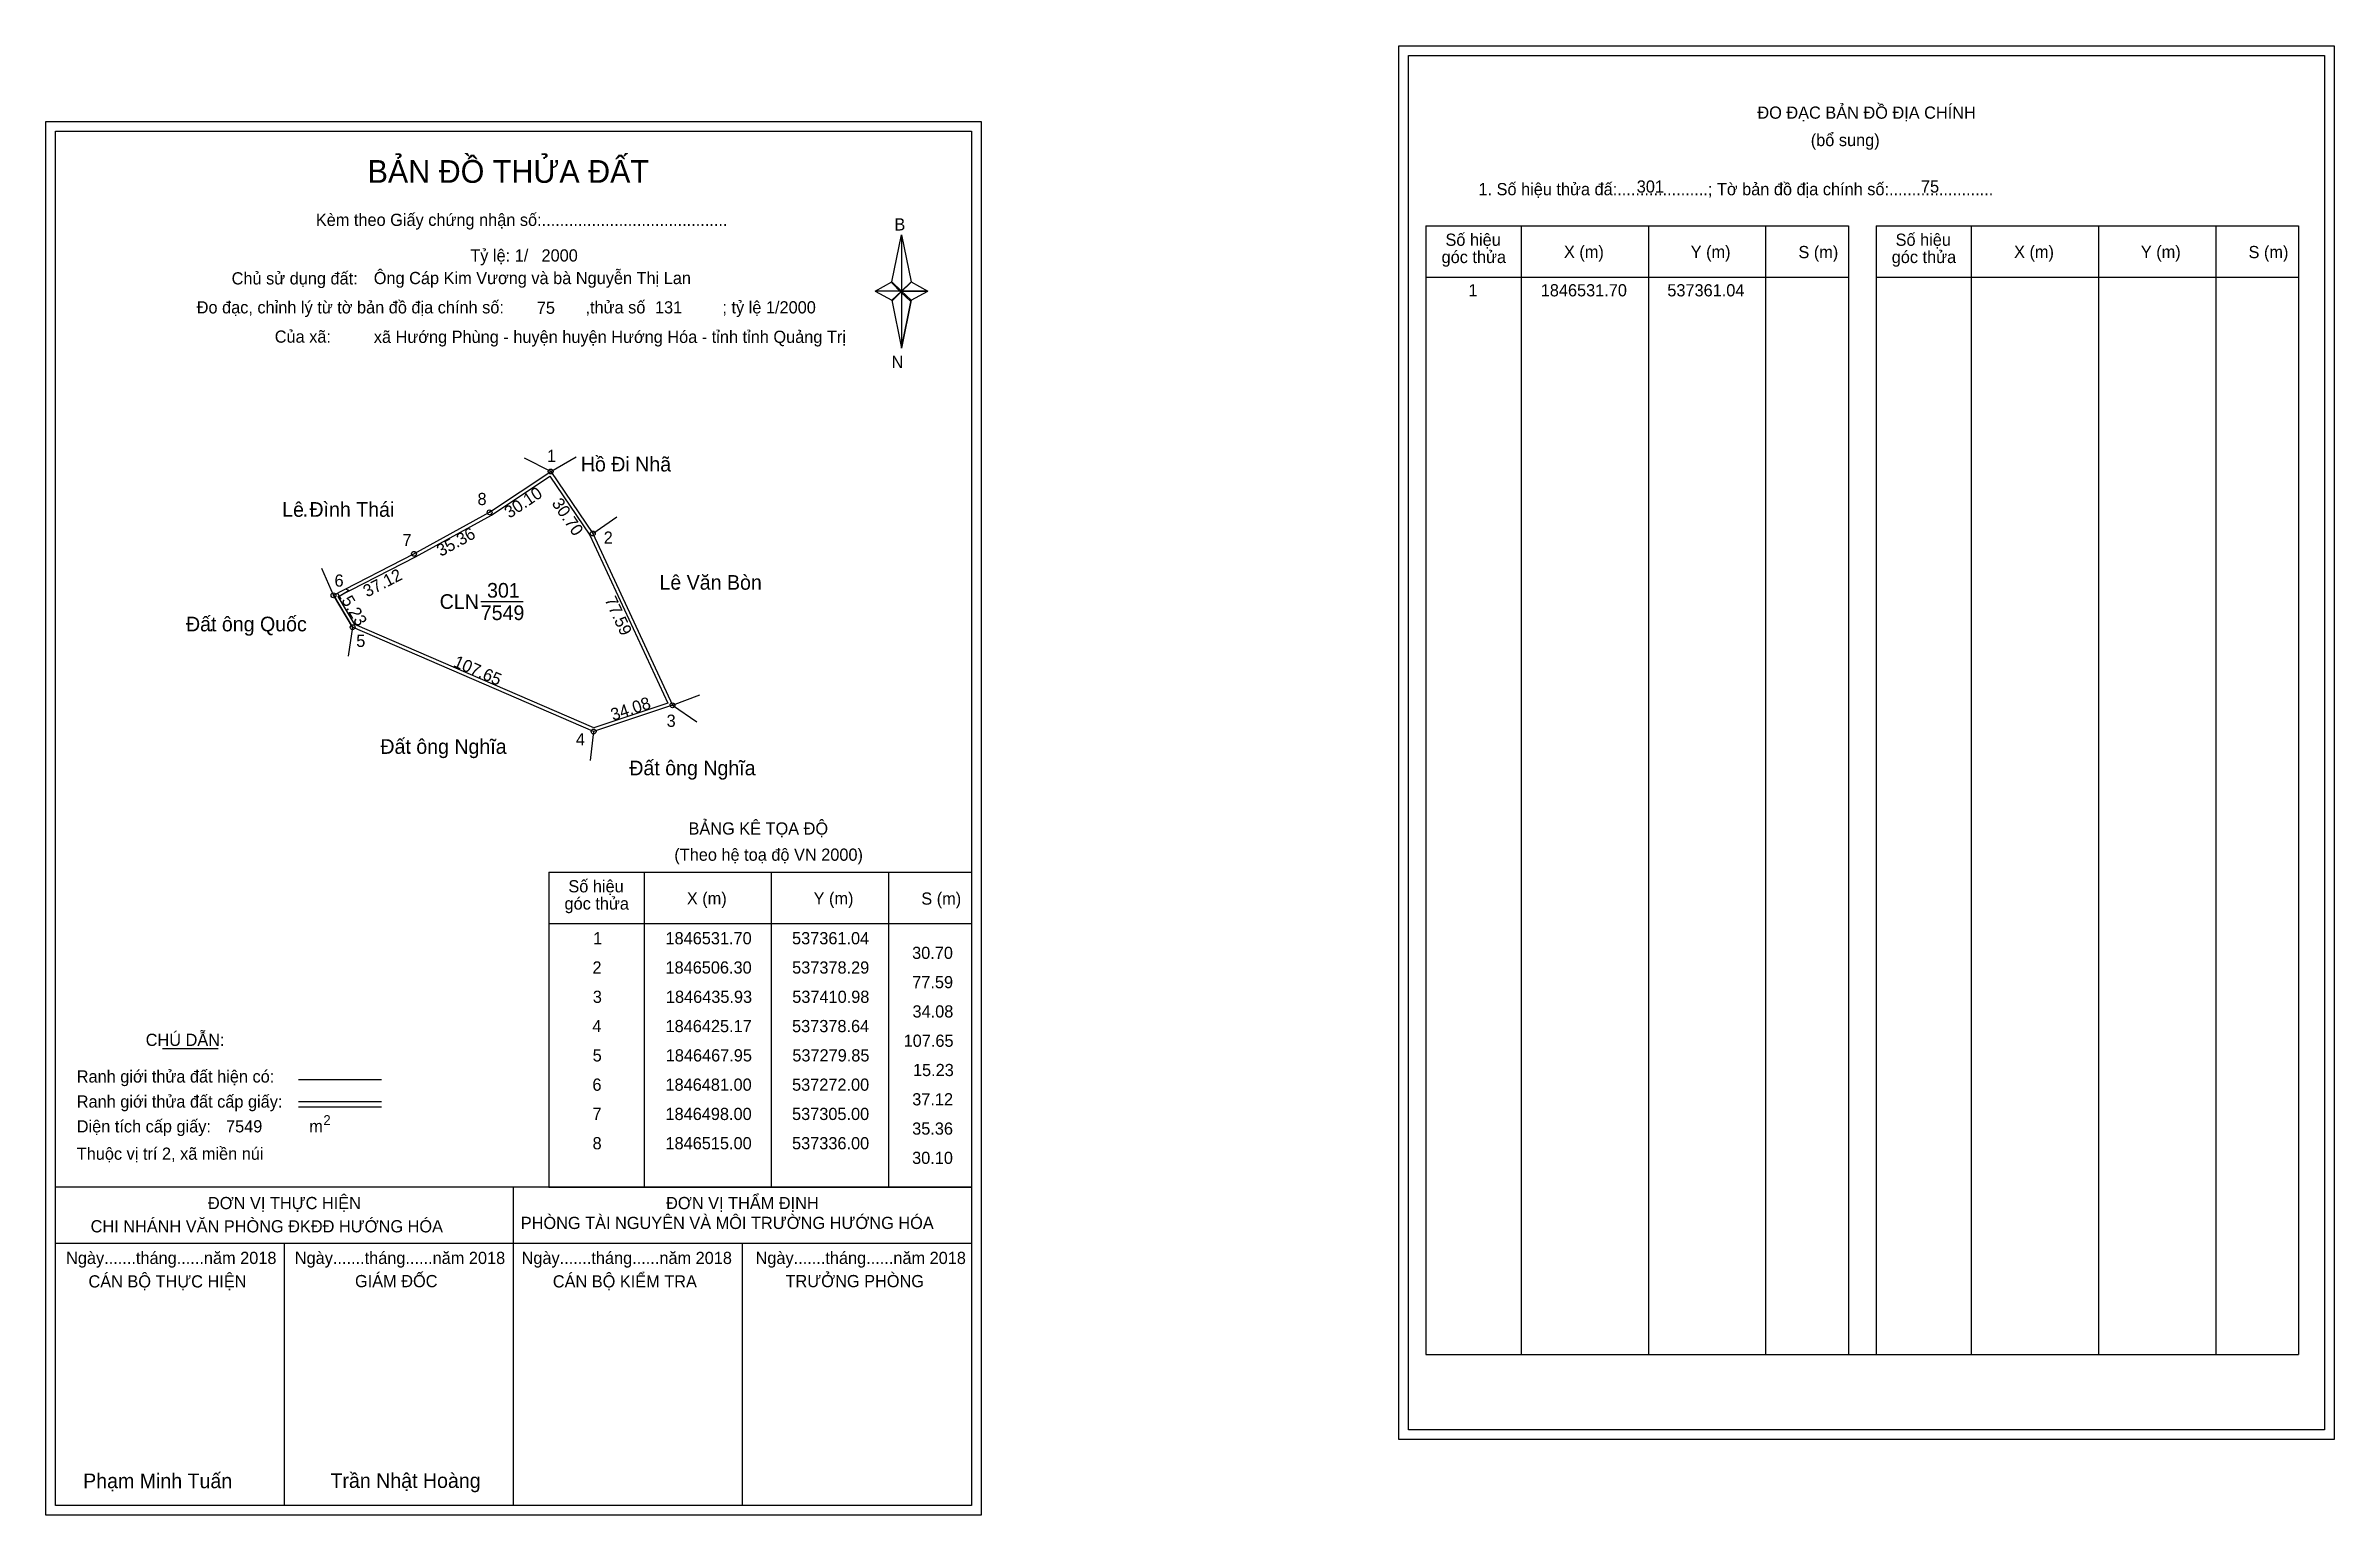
# Model space of a CAD drawing. Extents: x 537154 to 538092, y 1846104 to 1846706.
import ezdxf

# ---------------------------------------------------------------- set-up
doc = ezdxf.new("R2010")
doc.units = 0
for name, color, linetype in [('Level 1', 7, 'Continuous'), ('Level 10', 7, 'Continuous'), ('Level 11', 7, 'Continuous'), ('Level 13', 7, 'Continuous'), ('Level 27', 7, 'Continuous'), ('Level 3', 7, 'Continuous'), ('Level 36', 7, 'Continuous'), ('Level 49', 7, 'Continuous'), ('Level 53', 7, 'Continuous'), ('Level 55', 7, 'Continuous'), ('Level 6', 7, 'Continuous'), ('Level 60', 7, 'Continuous'), ('Level 63', 7, 'Continuous'), ('Level 9', 7, 'Continuous')]:
    doc.layers.add(name, color=color, linetype=linetype)

msp = doc.modelspace()

# ---------------------------------------------------------------- linework, layer by layer
at = {"layer": 'Level 1'}
for p, q in [((537712.73, 1846702.16), (537712.73, 1846702.16)), ((537158.08, 1846671.2), (537158.08, 1846671.2)), ((537500.93, 1846609.43), (537504.86, 1846628.71)), ((537504.86, 1846628.71), (537504.86, 1846605.66)), ((537504.86, 1846628.71), (537508.8, 1846609.43)), ((537719.79, 1846632.45), (537893, 1846632.45)), ((537758.97, 1846169.92), (537758.97, 1846632.45)), ((537758.97, 1846169.92), (537758.97, 1846632.45)), ((537811.12, 1846169.92), (537811.12, 1846632.45)), ((537859.06, 1846632.45), (537859.06, 1846169.92)), ((537893, 1846632.45), (537893, 1846169.92)), ((537904.31, 1846632.45), (538077.51, 1846632.45)), ((537943.49, 1846169.92), (537943.49, 1846632.45)), ((537995.63, 1846169.92), (537995.63, 1846632.45)), ((538043.58, 1846632.45), (538043.58, 1846169.92)), ((538077.51, 1846632.45), (538077.51, 1846169.92)), ((537494.04, 1846605.66), (537500.93, 1846609.43)), ((537500.93, 1846609.43), (537504.86, 1846605.66)), ((537508.8, 1846609.43), (537504.86, 1846605.66)), ((537719.79, 1846611.4), (537893, 1846611.4)), ((537904.31, 1846611.4), (538077.51, 1846611.4)), ((537504.57, 1846605.22), (537500.93, 1846608.99)), ((537504.86, 1846605.66), (537500.93, 1846601.98)), ((537504.57, 1846605.22), (537500.93, 1846601.54)), ((537500.93, 1846601.54), (537504.57, 1846605.22)), ((537500.93, 1846601.98), (537504.86, 1846582.26)), ((537508.5, 1846608.99), (537504.57, 1846605.22)), ((537504.57, 1846605.22), (537508.5, 1846608.99)), ((537508.5, 1846601.54), (537504.57, 1846605.22)), ((537504.86, 1846605.66), (537504.86, 1846582.26)), ((537504.86, 1846605.66), (537515.68, 1846605.66)), ((537504.86, 1846605.66), (537508.8, 1846601.98)), ((537508.8, 1846601.98), (537504.86, 1846582.26)), ((537508.8, 1846601.98), (537515.68, 1846605.66)), ((537360.27, 1846367.54), (537533.47, 1846367.54)), ((537399.45, 1846238.49), (537399.45, 1846367.54)), ((537451.59, 1846238.49), (537451.59, 1846367.54)), ((537499.54, 1846367.54), (537499.54, 1846238.49)), ((537360.27, 1846346.48), (537533.47, 1846346.48)), ((537201.92, 1846295.33), (537224.72, 1846295.33)), ((537257.65, 1846282.52), (537291.67, 1846282.52)), ((537257.65, 1846273.62), (537291.67, 1846273.62)), ((537257.65, 1846271.43), (537291.67, 1846271.43)), ((537371.74, 1846238.49), (537158.08, 1846238.49)), ((537533.47, 1846238.49), (537323.79, 1846238.49)), ((537345.78, 1846108.04), (537345.78, 1846238.49)), ((537360.27, 1846238.48), (537533.47, 1846238.48)), ((537533.48, 1846215.39), (537158.08, 1846215.39)), ((537251.93, 1846108.04), (537251.93, 1846215.39)), ((537439.63, 1846108.04), (537439.63, 1846215.39)), ((537719.79, 1846169.92), (538077.51, 1846169.92)), ((538088.13, 1846139.01), (538088.13, 1846139.01)), ((537533.47, 1846108.04), (537533.47, 1846108.04))]:
    msp.add_line(p, q, dxfattribs=at)
for points in [[(537500.93, 1846609.43), (537504.86, 1846628.71), (537504.86, 1846605.66)], [(537504.86, 1846605.66), (537508.8, 1846609.43), (537515.68, 1846605.66)], [(537494.04, 1846605.66), (537500.93, 1846601.98), (537504.86, 1846605.66)], [(537504.86, 1846605.66), (537504.86, 1846582.26), (537508.8, 1846601.98)]]:
    msp.add_lwpolyline(points, close=True, dxfattribs=at)
at = {"layer": 'Level 10'}
for p in [(537272, 1846481), (537378.64, 1846425.17)]:
    msp.add_line(p, (537279.85, 1846467.95), dxfattribs=at)
for points in [[(537378.64, 1846425.17), (537279.85, 1846467.95), (537272, 1846481), (537305, 1846498), (537336, 1846515), (537361.04, 1846531.7), (537378.29, 1846506.3), (537410.98, 1846435.93)], [(537378.71, 1846426.67), (537280.82, 1846469.06), (537273.97, 1846480.44), (537305.66, 1846496.76), (537336.73, 1846513.8), (537360.66, 1846529.76), (537377.07, 1846505.61), (537409.05, 1846436.76)]]:
    msp.add_lwpolyline(points, close=True, dxfattribs=at)
at = {"layer": 'Level 11'}
for centre in [(537361.04, 1846531.7), (537336, 1846515), (537378.29, 1846506.3), (537305, 1846498), (537272, 1846481), (537279.85, 1846467.95), (537410.98, 1846435.93), (537378.64, 1846425.17), (537378.64, 1846425.17)]:
    msp.add_circle(centre, 1, dxfattribs=at)
at = {"layer": 'Level 27'}
for p, q in [((537361.04, 1846531.7), (537350.38, 1846537.21)), ((537361.04, 1846531.7), (537371.45, 1846537.68)), ((537378.29, 1846506.3), (537388.13, 1846513.17)), ((537272, 1846481), (537267.19, 1846491.99)), ((537279.85, 1846467.95), (537278.07, 1846456.08)), ((537410.98, 1846435.93), (537422.17, 1846440.27)), ((537410.98, 1846435.93), (537420.92, 1846429.21)), ((537378.64, 1846425.17), (537377.2, 1846413.26))]:
    msp.add_line(p, q, dxfattribs=at)
at = {"layer": 'Level 3'}
for p, q in [((537719.79, 1846632.45), (537719.79, 1846169.92)), ((537904.31, 1846632.45), (537904.31, 1846169.92)), ((537360.27, 1846367.54), (537360.27, 1846238.49))]:
    msp.add_line(p, q, dxfattribs=at)
at = {"layer": 'Level 63'}
for points in [[(537708.73, 1846706.16), (538092.13, 1846706.16), (538092.13, 1846135.01), (537708.73, 1846135.01)], [(537708.73, 1846706.16), (538092.13, 1846706.16), (538092.13, 1846135.01), (537708.73, 1846135.01)], [(537712.73, 1846702.16), (538088.13, 1846702.16), (538088.13, 1846139.01), (537712.73, 1846139.01)], [(537154.08, 1846675.2), (537537.48, 1846675.2), (537537.48, 1846104.04), (537154.08, 1846104.04)], [(537158.08, 1846671.2), (537533.48, 1846671.2), (537533.48, 1846108.04), (537158.08, 1846108.04)]]:
    msp.add_lwpolyline(points, close=True, dxfattribs=at)
at = {"layer": 'Level 9'}
msp.add_line((537332.39, 1846478.44), (537349.77, 1846478.44), dxfattribs=at)

# ---------------------------------------------------------------- texts
at = {"layer": 'Level 1'}
for s, height, p in [('ĐO ĐẠC BẢN ĐỒ ĐỊA CHÍNH', 5, (537855.68, 1846676.28)), ('(bổ sung)', 5, (537877.56, 1846665.04)), ('BẢN ĐỒ THỬA ĐẤT', 9.3313, (537286.01, 1846650.01)), ('1. Số hiệu thửa đấ:....................; Tờ bản đồ địa chính số:.......................', 5, (537741.34, 1846644.92)), ('Kèm theo Giấy chứng nhận số:.........................................', 5, (537264.78, 1846632.35)), ('B', 5, (537501.95, 1846630.47)), ('Số hiệu', 5, (537727.82, 1846624.19)), ('Số hiệu', 5, (537912.34, 1846624.19)), ('góc thửa', 5, (537726.24, 1846617.13)), ('X (m)', 5, (537776.39, 1846619.24)), ('Y (m)', 5, (537828.34, 1846619.24)), ('S (m)', 5, (537872.5, 1846619.14)), ('góc thửa', 5, (537910.75, 1846617.13)), ('X (m)', 5, (537960.9, 1846619.24)), ('Y (m)', 5, (538012.86, 1846619.24)), ('S (m)', 5, (538057.01, 1846619.14)), ('Chủ sử dụng đất:', 5, (537230.26, 1846608.36)), ('Đo đạc, chỉnh lý từ tờ bản đồ địa chính số:                  ,thửa số                 ; tỷ lệ 1/2000', 5, (537215.94, 1846596.5)), ('Của xã:', 5, (537247.94, 1846584.5)), ('N', 5, (537500.75, 1846574.13)), ('BẢNG KÊ TỌA ĐỘ', 5, (537417.54, 1846382.94)), ('(Theo hệ toạ độ VN 2000)', 5, (537411.73, 1846372.22)), ('góc thửa', 5, (537366.72, 1846352.21)), ('Số hiệu', 5, (537368.3, 1846359.27)), ('X (m)', 5, (537416.86, 1846354.32)), ('Y (m)', 5, (537468.82, 1846354.32)), ('S (m)', 5, (537512.97, 1846354.22)), ('CHÚ DẪN:', 5, (537195.04, 1846296.34)), ('Ranh giới thửa đất hiện có:', 5, (537166.78, 1846281.34)), ('Ranh giới thửa đất cấp giấy:', 5, (537166.78, 1846271.06)), ('Diện tích cấp giấy:', 5, (537166.78, 1846260.9)), ('m', 5, (537262.09, 1846260.94)), ('2', 4, (537267.88, 1846263.96)), ('Thuộc vị trí 2, xã miền núi', 5, (537166.78, 1846249.69)), ('ĐƠN VỊ THỰC HIỆN', 5, (537220.55, 1846229.46)), ('ĐƠN VỊ THẨM ĐỊNH', 5, (537408.35, 1846229.46)), ('CHI NHÁNH VĂN PHÒNG ĐKĐĐ HƯỚNG HÓA', 5, (537172.46, 1846219.94)), ('PHÒNG TÀI NGUYÊN VÀ MÔI TRƯỜNG HƯỚNG HÓA', 5, (537348.8, 1846221.32)), ('Ngày.......tháng......năm 2018', 5, (537162.41, 1846206.98)), ('Ngày.......tháng......năm 2018', 5, (537256.16, 1846206.98)), ('Ngày.......tháng......năm 2018', 5, (537349.11, 1846206.98)), ('Ngày.......tháng......năm 2018', 5, (537445.02, 1846206.98)), ('CÁN BỘ THỰC HIỆN', 5, (537171.58, 1846197.36)), ('GIÁM ĐỐC', 5, (537280.84, 1846197.48)), ('CÁN BỘ KIỂM TRA', 5, (537361.92, 1846197.36)), ('TRƯỞNG PHÒNG', 5, (537457.3, 1846197.48)), ('Phạm Minh Tuấn', 6, (537169.4, 1846115.12)), ('Trần Nhật Hoàng', 6, (537270.78, 1846115.23))]:
    msp.add_text(s, height=height, dxfattribs=at).set_placement(p)
at = {"layer": 'Level 11'}
msp.add_text('Tỷ lệ: 1/', height=5, dxfattribs=at).set_placement((537328.09, 1846617.72))
at = {"layer": 'Level 13'}
for s, p in [('301', (537334.97, 1846480.04)), ('.', (537329.6, 1846475.44)), ('7549', (537332.4, 1846470.84))]:
    msp.add_text(s, height=6, dxfattribs=at).set_placement(p)
at = {"layer": 'Level 3'}
msp.add_text('CLN', height=6, dxfattribs=at).set_placement((537315.54, 1846475.43))
at = {"layer": 'Level 36'}
for p in [(537377.45, 1846531.73), (537259.39, 1846513.17), (537411.91, 1846483.28), (537220.9, 1846466.22), (537301.95, 1846416.03)]:
    msp.add_text('.', height=6, dxfattribs=at).set_placement(p)
at = {"layer": 'Level 49'}
for s, rotation, p in [('30.10', 33.70063, (537344.18, 1846512.33)), ('30.70', 304.18175, (537361.26, 1846518.69)), ('35.36', 28.7398, (537316.01, 1846496.7)), ('37.12', 27.25533, (537285.8, 1846480.06)), ('15.23', 301.02828, (537273.17, 1846482.16)), ('77.59', 294.91697, (537383.02, 1846479.18)), ('107.65', 336.58547, (537320.78, 1846451.97)), ('34.08', 18.40305, (537386.62, 1846429.51))]:
    msp.add_text(s, height=5, rotation=rotation, dxfattribs=at).set_placement(p)
at = {"layer": 'Level 53'}
for s, p in [('1', (537737.24, 1846603.48)), ('1846531.70', (537766.88, 1846603.48)), ('537361.04', (537818.76, 1846603.48)), ('1', (537378.47, 1846337.98)), ('1846531.70', (537408.11, 1846337.98)), ('537361.04', (537459.99, 1846337.98)), ('2', (537378.17, 1846325.98)), ('1846506.30', (537408.11, 1846325.98)), ('537378.29', (537460.02, 1846325.98)), ('30.70', (537509.2, 1846331.98)), ('3', (537378.32, 1846313.98)), ('1846435.93', (537408.28, 1846313.98)), ('537410.98', (537460.07, 1846313.98)), ('77.59', (537509.25, 1846319.98)), ('34.08', (537509.36, 1846307.98)), ('4', (537378.14, 1846301.98)), ('1846425.17', (537408.14, 1846301.98)), ('537378.64', (537459.99, 1846301.98)), ('107.65', (537505.73, 1846295.98)), ('5', (537378.26, 1846289.98)), ('1846467.95', (537408.22, 1846289.98)), ('537279.85', (537460.1, 1846289.98)), ('6', (537378.15, 1846277.98)), ('1846481.00', (537408.11, 1846277.98)), ('537272.00', (537459.99, 1846277.98)), ('15.23', (537509.55, 1846283.98)), ('37.12', (537509.25, 1846271.98)), ('7', (537378.18, 1846265.98)), ('1846498.00', (537408.11, 1846265.98)), ('537305.00', (537459.99, 1846265.98)), ('35.36', (537509.22, 1846259.98)), ('8', (537378.22, 1846253.98)), ('1846515.00', (537408.11, 1846253.98)), ('537336.00', (537459.99, 1846253.98)), ('30.10', (537509.2, 1846247.98))]:
    msp.add_text(s, height=5, dxfattribs=at).set_placement(p)
at = {"layer": 'Level 55'}
for s, height, p in [('1', 0.8, (537360.82, 1846531.7)), ('0', 0.22, (537360.96, 1846531.48)), ('0', 0.22, (537360.96, 1846531.48)), ('8', 0.8, (537335.74, 1846515)), ('0', 0.22, (537335.92, 1846514.78)), ('2', 0.8, (537378.02, 1846506.3)), ('0', 0.22, (537378.21, 1846506.08)), ('0', 0.22, (537378.21, 1846506.08)), ('0', 0.22, (537378.21, 1846506.08)), ('7', 0.8, (537304.73, 1846498)), ('0', 0.22, (537304.92, 1846497.78)), ('6', 0.8, (537271.73, 1846481)), ('0', 0.22, (537271.92, 1846480.78)), ('0', 0.22, (537271.92, 1846480.78)), ('5', 0.8, (537279.59, 1846467.95)), ('0', 0.22, (537279.77, 1846467.73)), ('0', 0.22, (537279.77, 1846467.73)), ('3', 0.8, (537410.73, 1846435.93)), ('0', 0.22, (537410.9, 1846435.71)), ('0', 0.22, (537410.9, 1846435.71)), ('0', 0.22, (537410.9, 1846435.71)), ('0', 0.22, (537410.9, 1846435.71)), ('4', 0.8, (537378.36, 1846425.17)), ('0', 0.22, (537378.56, 1846424.95)), ('0', 0.22, (537378.56, 1846424.95)), ('0', 0.22, (537378.56, 1846424.95))]:
    msp.add_text(s, height=height, dxfattribs=at).set_placement(p)
at = {"layer": 'Level 6'}
for s, p in [('301', (537806.24, 1846646)), ('75', (537922.73, 1846646.04)), ('2000', (537357.29, 1846617.76)), ('Ông Cáp Kim Vương và bà Nguyễn Thị Lan', (537288.53, 1846608.5)), ('75', (537355.37, 1846596.32)), ('131', (537403.78, 1846596.48)), ('xã Hướng Phùng - huyện huyện Hướng Hóa - tỉnh tỉnh Quảng Trị', (537288.55, 1846584.41)), ('7549', (537227.96, 1846260.91))]:
    msp.add_text(s, height=5, dxfattribs=at).set_placement(p)
at = {"layer": 'Level 60'}
for s, p in [('Hồ Đi Nhã', (537373.4, 1846531.73)), ('Lê Đình Thái', (537251, 1846513.17)), ('Lê Văn Bòn', (537405.65, 1846483.28)), ('Đất ông Quốc', (537211.56, 1846466.22)), ('Đất ông Nghĩa', (537291.24, 1846416.03)), ('Đất ông Nghĩa', (537393.28, 1846407.24))]:
    msp.add_text(s, height=6, dxfattribs=at).set_placement(p)
at = {"layer": 'Level 9'}
for s, p in [('1', (537359.51, 1846535.6)), ('8', (537331.05, 1846517.97)), ('7', (537300.31, 1846501.15)), ('2', (537382.78, 1846502.13)), ('6', (537272.44, 1846484.53)), ('5', (537281.35, 1846459.85)), ('3', (537408.57, 1846427.09)), ('4', (537371.37, 1846419.49))]:
    msp.add_text(s, height=5, dxfattribs=at).set_placement(p)

doc.saveas('drawing.dxf')
